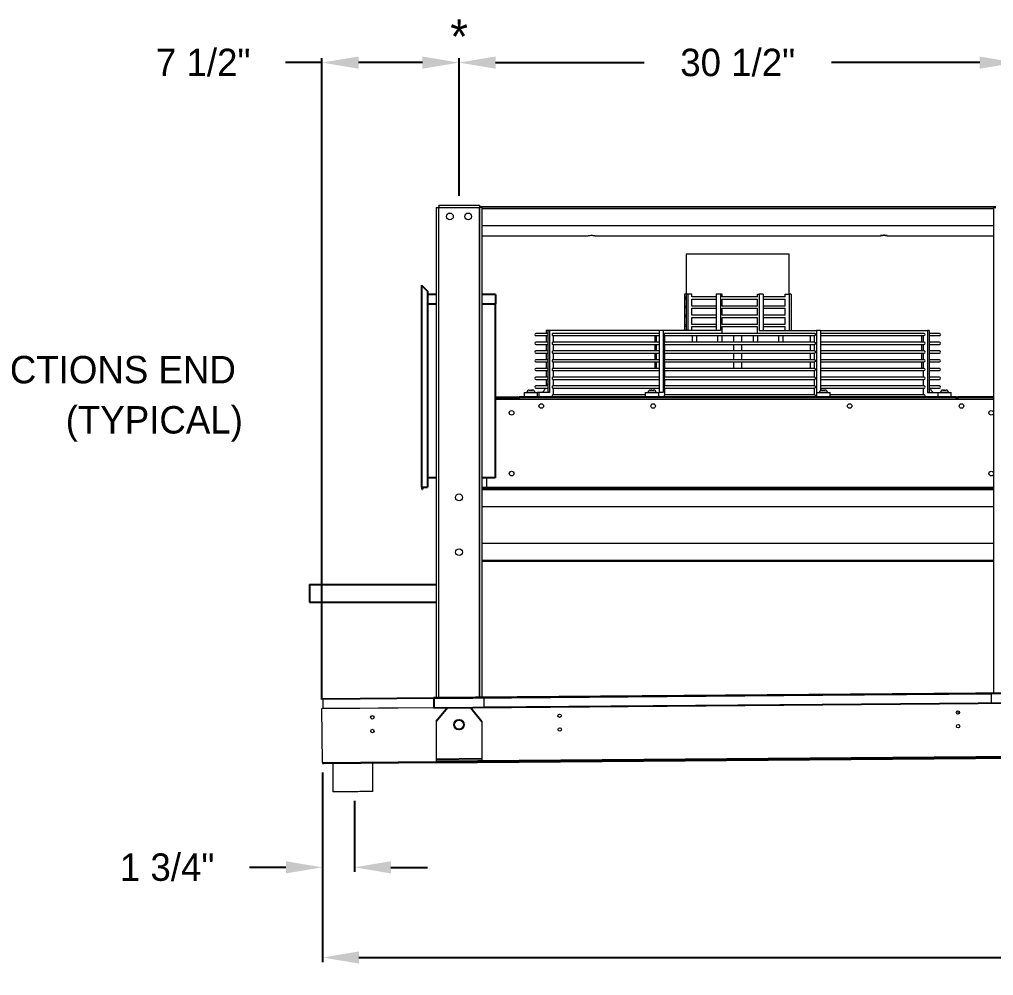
# Model space of a CAD drawing. Extents: x 6 to 271, y -23 to 146.
# Drawn here: x 101.2 to 154.5, y 37 to 89.3 of the extents above; entities that cross this region are included whole.
import ezdxf
from ezdxf.enums import TextEntityAlignment as Align

# ---------------------------------------------------------------- set-up
doc = ezdxf.new("R2010")
doc.units = 0
doc.header["$MEASUREMENT"] = 0
doc.layers.get('0').update_dxf_attribs({"linetype": 'CONTINUOUS'})
doc.layers.get('Defpoints').update_dxf_attribs({"linetype": 'CONTINUOUS'})
doc.dimstyles.get("Standard").update_dxf_attribs({"dimtxt": 1.5, "dimasz": 2, "dimexe": 0.25, "dimexo": 0.5, "dimgap": 0.75, "dimtad": 0, "dimtih": 1, "dimtoh": 1, "dimdec": 4, "dimzin": 0, "dimdsep": 46, "dimlunit": 5, "dimtxsty": 'STANDARD', "dimcen": 0.125, "dimclrd": 1, "dimclre": 1, "dimclrt": 1, "dimadec": 0, "dimazin": 0, "dimtfac": 1, "dimtdec": 4, "dimtofl": 0, "dimtmove": 0, "dimatfit": 3, "dimfxl": 1, "dimfrac": 2, "dimtolj": 1, "dimtzin": 0, "dimarcsym": 0})

# ---------------------------------------------------------------- blocks, each defined once
blk = doc.blocks.new('*D29')
at = {"color": 7, "lineweight": -2}
for p, q in [((125.207, 79.688), (125.207, 87.232)), ((127.207, 86.982), (135.332, 86.982)), ((153.707, 86.982), (145.582, 86.982)), ((155.707, 79.688), (155.707, 87.232))]:
    blk.add_line(p, q, dxfattribs=at)
at = {"color": 7}
for points in [[(127.207, 87.315), (127.207, 86.649), (125.207, 86.982)], [(153.707, 87.315), (153.707, 86.649), (155.707, 86.982)]]:
    blk.add_solid(points, dxfattribs=at)
at = {"layer": 'Defpoints', "color": 0}
for p in [(155.707, 86.982), (125.207, 79.188), (155.707, 79.188)]:
    blk.add_point(p, dxfattribs=at)
at = {"color": 7, "insert": (140.457, 86.982), "char_height": 1.5, "attachment_point": 5}
blk.add_mtext('\\A1;30 1/2"', dxfattribs=at)
blk = doc.blocks.new('*D33')
at = {"color": 7, "lineweight": -2}
for p, q in [((117.707, 86.982), (115.707, 86.982)), ((117.707, 52.126), (117.707, 87.232)), ((123.207, 86.982), (119.707, 86.982)), ((125.207, 79.688), (125.207, 87.232))]:
    blk.add_line(p, q, dxfattribs=at)
at = {"color": 7}
for points in [[(119.707, 87.315), (119.707, 86.649), (117.707, 86.982)], [(123.207, 87.315), (123.207, 86.649), (125.207, 86.982)]]:
    blk.add_solid(points, dxfattribs=at)
at = {"layer": 'Defpoints', "color": 0}
for p in [(125.207, 86.982), (125.207, 79.188), (117.707, 51.626)]:
    blk.add_point(p, dxfattribs=at)
at = {"color": 7, "insert": (111.207, 86.982), "char_height": 1.5, "attachment_point": 5}
blk.add_mtext('\\A1;7 1/2"', dxfattribs=at)
blk = doc.blocks.new('*D34')
at = {"color": 7, "lineweight": -2}
for p, q in [((252.728, 49.242), (252.728, 37.751)), ((117.732, 48.126), (117.732, 37.751)), ((119.732, 38.001), (182.23, 38.001)), ((250.728, 38.001), (188.23, 38.001))]:
    blk.add_line(p, q, dxfattribs=at)
at = {"color": 7}
for points in [[(119.732, 38.334), (119.732, 37.668), (117.732, 38.001)], [(250.728, 38.334), (250.728, 37.668), (252.728, 38.001)]]:
    blk.add_solid(points, dxfattribs=at)
at = {"layer": 'Defpoints', "color": 0}
for p in [(252.728, 49.742), (117.732, 48.626), (252.728, 38.001)]:
    blk.add_point(p, dxfattribs=at)
at = {"color": 7, "insert": (185.23, 38.001), "char_height": 1.5, "attachment_point": 5}
blk.add_mtext('\\A1;135"', dxfattribs=at)
blk = doc.blocks.new('*D35')
at = {"color": 7, "lineweight": -2}
for p, q in [((117.732, 47.626), (117.732, 42.688)), ((119.479, 46.578), (119.479, 42.688)), ((115.732, 42.938), (113.732, 42.938)), ((121.479, 42.938), (123.479, 42.938))]:
    blk.add_line(p, q, dxfattribs=at)
at = {"color": 7}
for points in [[(115.732, 43.272), (115.732, 42.605), (117.732, 42.938)], [(121.479, 43.272), (121.479, 42.605), (119.479, 42.938)]]:
    blk.add_solid(points, dxfattribs=at)
at = {"layer": 'Defpoints', "color": 0}
for p in [(117.732, 48.126), (119.479, 47.078), (117.732, 42.938)]:
    blk.add_point(p, dxfattribs=at)
at = {"color": 7, "insert": (109.232, 42.938), "char_height": 1.5, "attachment_point": 5}
blk.add_mtext('\\A1;1 3/4"', dxfattribs=at)

msp = doc.modelspace()

# ---------------------------------------------------------------- linework, layer by layer
at = {"color": 7, "linetype": 'Continuous', "lineweight": 15}
for p, q in [((123.9571, 79.0522), (123.9571, 52.234)), ((123.9571, 79.0522), (124.0916, 79.0522)), ((124.0916, 79.0522), (124.0916, 52.23512)), ((124.0926, 79.0522), (124.0916, 79.0522)), ((124.0926, 79.1877), (124.0926, 79.0532)), ((124.0926, 79.1877), (126.3216, 79.1877)), ((124.0926, 79.0532), (126.3216, 79.0532)), ((124.0926, 79.0522), (124.0926, 79.0532)), ((124.0926, 79.0522), (126.3216, 79.0522)), ((124.0926, 52.23513), (124.0926, 79.0522)), ((126.3216, 79.1877), (126.3216, 79.0532)), ((126.3216, 79.10391), (154.5926, 79.10391)), ((126.3216, 79.0522), (126.3216, 79.0532)), ((126.3226, 79.0522), (126.3216, 79.0522)), ((126.3216, 52.25359), (126.3216, 79.0522)), ((126.4571, 79.0522), (126.3226, 79.0522)), ((126.3226, 79.0522), (126.3226, 52.2536)), ((126.4571, 79.0522), (126.4571, 52.25471)), ((126.4571, 78.9992), (154.4571, 78.9992)), ((154.4571, 79.0522), (154.5916, 79.0522)), ((154.4571, 79.0522), (154.4571, 52.48666)), ((126.4571, 78.07045), (154.4571, 78.07045)), ((126.4571, 77.50837), (132.2696, 77.50837)), ((132.6446, 77.50837), (148.2696, 77.50837)), ((148.6446, 77.50837), (154.4571, 77.50837)), ((141.5334, 76.4987), (137.6446, 76.4987)), ((143.2696, 76.4987), (141.5334, 76.4987)), ((137.53988, 74.3077), (137.53988, 72.3127)), ((137.63326, 74.3077), (137.53988, 74.3077)), ((137.72663, 74.3077), (137.63326, 74.3077)), ((137.63326, 74.3077), (137.63326, 72.3127)), ((137.72663, 74.3077), (137.72663, 72.3127)), ((137.95206, 74.3077), (137.72663, 74.3077)), ((137.95206, 74.15688), (137.95206, 74.3077)), ((139.28743, 74.15781), (137.95206, 74.15781)), ((139.51285, 74.3077), (139.28743, 74.3077)), ((139.28743, 74.3077), (139.28743, 72.3127)), ((139.51285, 74.3077), (139.51285, 72.3127)), ((139.60623, 74.3077), (139.51285, 74.3077)), ((139.60623, 74.15688), (139.60623, 74.3077)), ((141.5334, 74.15781), (139.60623, 74.15781)), ((141.5334, 74.15781), (141.5334, 74.3077)), ((141.5334, 74.3077), (141.62677, 74.3077)), ((141.62677, 74.3077), (141.62677, 72.3127)), ((141.8522, 74.3077), (141.62677, 74.3077)), ((141.8522, 74.3077), (141.8522, 72.3127)), ((143.05551, 74.15781), (141.8522, 74.15781)), ((143.05551, 74.15781), (143.05551, 74.3077)), ((143.05551, 74.3077), (143.28093, 74.3077)), ((143.28093, 74.3077), (143.28093, 72.3127)), ((143.37431, 74.3077), (143.28093, 74.3077)), ((143.37431, 74.3077), (143.37431, 72.3127)), ((137.95206, 73.65688), (137.95206, 74.03875)), ((137.95206, 74.03781), (139.28743, 74.03781)), ((139.28743, 73.65781), (137.95206, 73.65781)), ((139.60623, 73.65688), (139.60623, 74.03875)), ((139.60623, 74.03781), (141.5334, 74.03781)), ((141.5334, 73.65781), (139.60623, 73.65781)), ((141.5334, 73.65781), (141.5334, 74.03781)), ((141.8522, 74.03781), (143.05551, 74.03781)), ((143.05551, 73.65781), (141.8522, 73.65781)), ((143.05551, 73.65781), (143.05551, 74.03781)), ((137.95206, 73.15688), (137.95206, 73.53875)), ((137.95206, 73.53781), (139.28743, 73.53781)), ((139.28743, 73.15781), (137.95206, 73.15781)), ((137.95206, 72.65688), (137.95206, 73.03875)), ((137.95206, 73.03781), (139.28743, 73.03781)), ((139.60623, 73.15688), (139.60623, 73.53875)), ((139.60623, 73.53781), (141.5334, 73.53781)), ((141.5334, 73.15781), (139.60623, 73.15781)), ((139.60623, 72.65688), (139.60623, 73.03875)), ((139.60623, 73.03781), (141.5334, 73.03781)), ((141.5334, 73.15781), (141.5334, 73.53781)), ((141.5334, 72.65781), (141.5334, 73.03781)), ((141.8522, 73.53781), (143.05551, 73.53781)), ((143.05551, 73.15781), (141.8522, 73.15781)), ((141.8522, 73.03781), (143.05551, 73.03781)), ((143.05551, 73.15781), (143.05551, 73.53781)), ((143.05551, 72.65781), (143.05551, 73.03781)), ((139.28743, 72.65781), (137.95206, 72.65781)), ((137.95206, 72.3127), (137.95206, 72.53875)), ((137.95206, 72.53781), (139.28743, 72.53781)), ((141.5334, 72.65781), (139.60623, 72.65781)), ((139.60623, 72.15781), (139.60623, 72.53875)), ((139.60623, 72.53781), (141.5334, 72.53781)), ((141.5334, 72.15781), (141.5334, 72.53781)), ((143.05551, 72.65781), (141.8522, 72.65781)), ((141.8522, 72.53781), (143.05551, 72.53781)), ((143.05551, 72.3127), (143.05551, 72.53781)), ((130.06345, 72.15781), (129.41698, 72.15781)), ((129.41698, 72.03781), (130.06345, 72.03781)), ((129.97008, 72.3127), (129.97008, 72.15781)), ((130.06345, 72.3127), (129.97008, 72.3127)), ((129.97008, 72.03781), (129.97008, 71.67915)), ((130.15683, 72.3127), (130.06345, 72.3127)), ((130.06345, 72.3127), (130.06345, 68.9317)), ((130.15683, 72.3127), (130.15683, 68.9317)), ((136.15191, 72.3127), (130.15683, 72.3127)), ((130.35323, 72.03781), (136.15191, 72.03781)), ((136.15191, 72.15781), (130.3533, 72.15781)), ((130.38225, 71.67915), (130.38225, 72.03781)), ((135.92648, 72.03781), (135.92648, 71.67915)), ((136.01986, 71.67915), (136.01986, 72.03781)), ((136.37734, 72.3127), (136.15191, 72.3127)), ((136.15191, 72.3127), (136.15191, 68.9317)), ((136.37734, 72.3127), (136.37734, 68.9317)), ((139.51285, 72.3127), (136.37734, 72.3127)), ((136.45868, 72.03781), (144.68197, 72.03781)), ((144.68197, 72.15781), (136.45882, 72.15781)), ((136.47071, 71.67915), (136.47071, 72.03781)), ((141.62677, 72.3127), (144.76229, 72.3127)), ((144.44348, 71.67915), (144.44348, 72.03781)), ((144.66891, 71.67915), (144.66891, 72.03781)), ((144.76229, 72.3127), (144.76229, 68.9317)), ((144.98771, 72.3127), (144.76229, 72.3127)), ((144.98771, 72.3127), (144.98771, 69.03979)), ((144.98771, 72.3127), (150.85074, 72.3127)), ((150.65683, 72.15781), (144.98771, 72.15781)), ((144.98771, 72.03781), (150.65683, 72.03781)), ((150.53194, 71.67915), (150.53194, 72.03781)), ((150.62531, 71.67915), (150.62531, 72.03781)), ((150.85074, 72.3127), (150.85074, 68.9317)), ((150.94412, 72.3127), (150.85074, 72.3127)), ((150.94412, 72.3127), (150.94412, 68.9317)), ((151.49721, 72.15781), (150.94412, 72.15781)), ((150.94412, 72.03781), (151.49721, 72.03781)), ((130.06345, 71.67915), (129.41698, 71.67915)), ((129.41698, 71.55915), (130.06345, 71.55915)), ((129.97008, 71.55915), (129.97008, 71.20048)), ((130.35323, 71.55915), (136.15191, 71.55915)), ((136.15191, 71.67915), (130.3533, 71.67915)), ((130.38225, 71.20048), (130.38225, 71.55915)), ((135.92648, 71.55915), (135.92648, 71.20048)), ((136.01986, 71.20048), (136.01986, 71.55915)), ((136.45868, 71.55915), (144.68197, 71.55915)), ((144.68197, 71.67915), (136.45882, 71.67915)), ((136.47071, 71.20048), (136.47071, 71.55915)), ((144.44348, 71.20048), (144.44348, 71.55915)), ((144.66891, 71.20048), (144.66891, 71.55915)), ((150.65683, 71.67915), (144.98771, 71.67915)), ((144.98771, 71.55915), (150.65683, 71.55915)), ((150.53194, 71.20048), (150.53194, 71.55915)), ((150.62531, 71.20048), (150.62531, 71.55915)), ((151.49721, 71.67915), (150.94412, 71.67915)), ((150.94412, 71.55915), (151.49721, 71.55915)), ((130.06345, 71.20048), (129.41698, 71.20048)), ((129.41698, 71.08048), (130.06345, 71.08048)), ((129.97008, 71.08048), (129.97008, 70.72182)), ((130.35323, 71.08048), (136.15191, 71.08048)), ((136.15191, 71.20048), (130.3533, 71.20048)), ((130.38225, 70.72182), (130.38225, 71.08048)), ((135.92648, 71.08048), (135.92648, 70.72182)), ((136.01986, 70.72182), (136.01986, 71.08048)), ((136.45868, 71.08048), (144.68197, 71.08048)), ((144.68197, 71.20048), (136.45882, 71.20048)), ((136.47071, 70.72182), (136.47071, 71.08048)), ((144.44348, 70.72182), (144.44348, 71.08048)), ((144.66891, 70.72182), (144.66891, 71.08048)), ((150.65683, 71.20048), (144.98771, 71.20048)), ((144.98771, 71.08048), (150.65683, 71.08048)), ((150.53194, 70.72182), (150.53194, 71.08048)), ((150.62531, 70.72182), (150.62531, 71.08048)), ((151.49721, 71.20048), (150.94412, 71.20048)), ((150.94412, 71.08048), (151.49721, 71.08048)), ((130.06345, 70.72182), (129.41698, 70.72182)), ((129.41698, 70.60182), (130.06345, 70.60182)), ((129.97008, 70.60182), (129.97008, 70.24315)), ((130.35323, 70.60182), (136.15191, 70.60182)), ((136.15191, 70.72182), (130.3533, 70.72182)), ((130.38225, 70.24315), (130.38225, 70.60182)), ((135.92648, 70.60182), (135.92648, 70.24315)), ((136.01986, 70.24315), (136.01986, 70.60182)), ((136.45868, 70.60182), (144.68197, 70.60182)), ((144.68197, 70.72182), (136.45882, 70.72182)), ((136.47071, 70.24315), (136.47071, 70.60182)), ((144.44348, 70.24315), (144.44348, 70.60182)), ((144.66891, 70.24315), (144.66891, 70.60182)), ((150.65683, 70.72182), (144.98771, 70.72182)), ((144.98771, 70.60182), (150.65683, 70.60182)), ((150.53194, 70.24315), (150.53194, 70.60182)), ((150.62531, 70.24315), (150.62531, 70.60182)), ((151.49721, 70.72182), (150.94412, 70.72182)), ((150.94412, 70.60182), (151.49721, 70.60182)), ((130.06345, 70.24315), (129.41698, 70.24315)), ((129.41698, 70.12315), (130.06345, 70.12315)), ((129.97008, 70.12315), (129.97008, 69.76448)), ((130.35323, 70.12315), (136.15191, 70.12315)), ((136.15191, 70.24315), (130.3533, 70.24315)), ((130.38225, 69.76448), (130.38225, 70.12315)), ((136.45868, 70.12315), (144.68197, 70.12315)), ((144.68197, 70.24315), (136.45882, 70.24315)), ((136.47071, 69.76448), (136.47071, 70.12315)), ((144.66891, 69.76448), (144.66891, 70.12315)), ((150.65683, 70.24315), (144.98771, 70.24315)), ((144.98771, 70.12315), (150.65683, 70.12315)), ((150.62531, 69.76448), (150.62531, 70.12315)), ((151.49721, 70.24315), (150.94412, 70.24315)), ((150.94412, 70.12315), (151.49721, 70.12315)), ((130.06345, 69.76448), (129.41698, 69.76448)), ((129.41698, 69.64448), (130.06345, 69.64448)), ((129.97008, 69.64448), (129.97008, 69.28582)), ((130.35323, 69.64448), (136.15191, 69.64448)), ((136.15191, 69.76448), (130.3533, 69.76448)), ((130.38225, 69.28582), (130.38225, 69.64448)), ((136.45868, 69.64448), (144.68197, 69.64448)), ((144.68197, 69.76448), (136.45882, 69.76448)), ((136.47071, 69.28582), (136.47071, 69.64448)), ((144.66891, 69.28582), (144.66891, 69.64448)), ((150.65683, 69.76448), (144.98771, 69.76448)), ((144.98771, 69.64448), (150.65683, 69.64448)), ((150.62531, 69.28582), (150.62531, 69.64448)), ((151.49721, 69.76448), (150.94412, 69.76448)), ((150.94412, 69.64448), (151.49721, 69.64448)), ((128.77057, 68.9317), (128.79866, 68.9317)), ((128.79866, 68.9317), (129.50857, 68.9317)), ((129.35832, 68.9327), (128.92082, 68.9327)), ((129.04482, 69.0567), (129.04497, 69.0567)), ((129.04771, 69.0567), (129.04497, 69.0567)), ((129.04771, 69.0567), (129.05821, 69.0567)), ((129.06889, 69.0567), (129.05821, 69.0567)), ((129.06889, 69.0567), (129.14493, 69.0567)), ((129.15649, 69.0567), (129.14493, 69.0567)), ((129.16277, 69.0567), (129.15649, 69.0567)), ((129.16277, 69.0567), (129.18813, 69.0567)), ((129.20267, 69.0567), (129.18813, 69.0567)), ((129.20267, 69.0567), (129.23432, 69.0567)), ((130.06345, 69.28582), (129.41698, 69.28582)), ((129.41698, 69.16582), (130.06345, 69.16582)), ((129.57386, 68.9317), (129.50857, 68.9317)), ((129.57386, 68.9317), (129.57386, 68.6877)), ((130.15683, 68.9317), (129.57386, 68.9317)), ((130.35323, 69.16582), (136.15191, 69.16582)), ((136.15191, 69.28582), (130.3533, 69.28582)), ((135.40022, 68.80715), (130.3533, 68.80715)), ((130.38225, 68.80715), (130.38225, 69.16582)), ((135.40022, 68.9317), (135.42831, 68.9317)), ((135.42831, 68.9317), (136.13823, 68.9317)), ((135.98798, 68.9327), (135.55047, 68.9327)), ((135.67448, 69.0567), (135.70612, 69.0567)), ((135.72067, 69.0567), (135.70612, 69.0567)), ((135.72067, 69.0567), (135.74603, 69.0567)), ((135.75231, 69.0567), (135.74603, 69.0567)), ((135.76387, 69.0567), (135.75231, 69.0567)), ((135.76387, 69.0567), (135.8399, 69.0567)), ((135.85059, 69.0567), (135.8399, 69.0567)), ((135.85059, 69.0567), (135.86109, 69.0567)), ((135.86383, 69.0567), (135.86109, 69.0567)), ((135.86383, 69.0567), (135.86398, 69.0567)), ((136.37734, 68.9317), (136.13823, 68.9317)), ((136.45868, 69.16582), (144.68197, 69.16582)), ((144.68197, 69.28582), (136.45882, 69.28582)), ((144.68197, 68.80715), (136.45882, 68.80715)), ((136.47071, 68.80715), (136.47071, 69.16582)), ((144.66891, 68.80715), (144.66891, 69.16582)), ((144.76229, 68.9317), (144.77597, 68.9317)), ((144.77597, 68.9317), (144.80406, 68.9317)), ((144.80406, 68.9317), (145.51397, 68.9317)), ((144.94287, 68.9327), (144.92622, 68.9327)), ((145.36372, 68.9327), (144.94287, 68.9327)), ((150.65683, 69.28582), (144.98771, 69.28582)), ((144.98771, 69.16582), (150.65683, 69.16582)), ((145.05022, 69.0567), (145.05037, 69.0567)), ((145.0531, 69.0567), (145.05037, 69.0567)), ((145.0531, 69.0567), (145.06361, 69.0567)), ((145.07429, 69.0567), (145.06361, 69.0567)), ((145.07429, 69.0567), (145.15033, 69.0567)), ((145.16188, 69.0567), (145.15033, 69.0567)), ((145.16816, 69.0567), (145.16188, 69.0567)), ((145.16816, 69.0567), (145.19353, 69.0567)), ((145.20807, 69.0567), (145.19353, 69.0567)), ((145.20807, 69.0567), (145.23972, 69.0567)), ((150.65683, 68.80715), (145.51397, 68.80715)), ((150.62531, 68.80715), (150.62531, 69.16582)), ((150.85074, 68.9317), (151.40562, 68.9317)), ((151.49721, 69.28582), (150.94412, 69.28582)), ((150.94412, 69.16582), (151.49721, 69.16582)), ((151.40562, 68.9317), (151.43371, 68.9317)), ((151.43371, 68.9317), (152.14362, 68.9317)), ((151.69091, 68.9327), (151.55587, 68.9327)), ((151.67987, 69.0567), (151.71152, 69.0567)), ((151.99337, 68.9327), (151.69091, 68.9327)), ((151.72606, 69.0567), (151.71152, 69.0567)), ((151.72606, 69.0567), (151.75143, 69.0567)), ((151.75771, 69.0567), (151.75143, 69.0567)), ((151.76926, 69.0567), (151.75771, 69.0567)), ((151.76926, 69.0567), (151.8453, 69.0567)), ((151.85598, 69.0567), (151.8453, 69.0567)), ((151.85598, 69.0567), (151.86649, 69.0567)), ((151.86922, 69.0567), (151.86649, 69.0567)), ((151.86922, 69.0567), (151.86937, 69.0567)), ((127.17724, 68.6877), (128.4061, 68.6877)), ((127.17724, 68.6367), (128.4061, 68.6367)), ((127.17724, 68.5627), (154.4571, 68.5627)), ((128.4061, 68.6877), (128.4061, 68.6367)), ((128.4061, 68.6367), (128.4061, 68.5627)), ((128.4071, 68.6367), (128.4071, 68.5627)), ((128.4571, 68.6367), (128.4071, 68.6367)), ((128.4571, 68.6389), (128.4571, 68.5627)), ((128.5049, 68.6389), (128.4571, 68.6389)), ((128.5049, 68.6389), (128.5049, 68.5627)), ((152.4083, 68.6877), (128.5059, 68.6877)), ((128.5059, 68.6877), (128.5059, 68.6389)), ((152.4083, 68.6389), (128.5059, 68.6389)), ((128.5059, 68.6389), (128.5059, 68.5627)), ((152.4083, 68.6877), (152.4083, 68.6389)), ((152.4083, 68.6389), (152.4083, 68.5627)), ((152.4093, 68.6389), (152.4571, 68.6389)), ((152.4093, 68.5627), (152.4093, 68.6389)), ((152.4571, 68.5627), (152.4571, 68.6389)), ((152.5071, 68.6367), (152.4571, 68.6367)), ((152.5071, 68.6367), (152.5071, 68.5627)), ((152.5081, 68.6367), (152.5081, 68.6877)), ((154.4571, 68.6877), (152.5081, 68.6877)), ((152.5081, 68.5627), (152.5081, 68.6367)), ((154.4571, 68.6367), (152.5081, 68.6367)), ((126.7071, 64.25375), (126.7071, 63.7387)), ((126.4571, 63.7377), (126.7061, 63.7377)), ((126.4571, 63.6877), (154.4571, 63.6877)), ((126.4571, 63.6242), (154.4571, 63.6242)), ((126.7061, 63.7377), (126.7061, 63.6877)), ((126.7071, 63.7387), (126.7071, 63.7377)), ((126.7071, 63.7387), (154.4571, 63.7387)), ((126.7071, 63.7377), (126.7071, 63.6877)), ((126.7071, 63.7377), (154.4571, 63.7377)), ((126.4571, 62.6877), (154.4571, 62.6877)), ((126.4571, 60.6877), (154.4571, 60.6877)), ((126.4571, 59.7512), (154.4571, 59.7512)), ((126.4571, 59.6877), (154.4571, 59.6877)), ((126.57745, 52.25566), (154.3265, 52.485)), ((126.57745, 52.25566), (126.57782, 52.21147)), ((126.57782, 52.21147), (154.32687, 52.4408)), ((154.32687, 52.4408), (154.3265, 52.485)), ((154.32687, 52.4408), (154.3311, 51.92909)), ((117.76525, 52.18283), (123.82755, 52.23293)), ((117.76525, 52.18283), (117.76562, 52.13863)), ((117.76562, 52.13863), (123.82791, 52.18874)), ((117.76985, 51.62692), (117.76562, 52.13863)), ((123.82791, 52.18874), (123.82755, 52.23293)), ((123.82791, 52.18874), (123.83214, 51.67702)), ((126.4571, 51.69801), (154.4571, 51.92942)), ((126.58204, 51.69975), (126.57782, 52.21147)), ((154.3311, 51.92909), (126.58204, 51.69975)), ((117.70735, 51.6257), (123.9571, 51.67735)), ((117.73173, 48.6768), (117.70735, 51.6257)), ((123.83214, 51.67702), (117.76985, 51.62692)), ((152.48772, 51.50431), (152.53572, 51.32308)), ((123.9571, 50.92128), (123.9571, 48.70762)), ((126.4571, 50.92128), (126.4571, 48.74861)), ((117.73173, 48.6768), (123.9571, 48.72825)), ((117.73173, 48.6768), (117.73215, 48.6258)), ((117.73215, 48.6258), (117.78315, 48.62622)), ((117.78315, 48.62622), (123.9571, 48.67725)), ((126.4571, 48.74891), (154.4571, 48.98032)), ((126.4571, 48.69791), (154.4571, 48.92932))]:
    msp.add_line(p, q, dxfattribs=at)
at = {"color": 7, "ltscale": 7}
for p, q in [((123.14599, 74.8002), (123.14599, 63.7377)), ((123.14599, 74.8002), (123.47744, 74.46874)), ((123.47744, 74.46874), (123.47744, 63.7377)), ((123.9571, 74.285), (123.47744, 74.285)), ((127.20849, 74.285), (126.4571, 74.285)), ((127.20849, 74.285), (127.20849, 73.785)), ((123.47744, 73.785), (123.9571, 73.785)), ((126.4571, 73.785), (127.20849, 73.785)), ((127.17724, 73.785), (127.17724, 64.25375)), ((123.9571, 64.25375), (123.47744, 64.25375)), ((127.17724, 64.25375), (126.4571, 64.25375)), ((123.14599, 63.7377), (123.47744, 63.7377)), ((123.17724, 63.7377), (123.17724, 63.62875)), ((123.17724, 63.62875), (123.20849, 63.62875)), ((123.20849, 63.7377), (123.20849, 63.62875))]:
    msp.add_line(p, q, dxfattribs=at)
at = {"color": 7}
for p, q in [((117.01991, 58.42562), (123.9571, 58.42562)), ((117.01991, 58.42562), (117.01991, 57.4462)), ((117.01991, 57.4462), (123.9571, 57.4462)), ((123.82755, 52.23293), (247.5733, 53.258)), ((247.57368, 53.21147), (123.82793, 52.1864)), ((123.83214, 51.67632), (247.4571, 52.69805)), ((123.82793, 52.1864), (123.83214, 51.67632)), ((124.56764, 51.66703), (123.9571, 50.92128)), ((125.84655, 51.66703), (126.4571, 50.92128)), ((247.4571, 49.74894), (123.9571, 48.72825)), ((123.9571, 48.67725), (247.4571, 49.69794)), ((126.4571, 48.87361), (123.9571, 48.83262)), ((123.9571, 48.72825), (123.9571, 48.67725)), ((123.9571, 48.70762), (123.9571, 48.65661))]:
    msp.add_line(p, q, dxfattribs=at)
at = {"color": 7, "linetype": 'Continuous', "lineweight": 15, "flags": 128}
for points in [[(132.2696, 77.50837), (132.27719, 77.51443), (132.29936, 77.51999), (132.33431, 77.52461), (132.37921, 77.52792), (132.43041, 77.52964), (132.48378, 77.52964), (132.53499, 77.52792), (132.57988, 77.52461), (132.61483, 77.51999), (132.637, 77.51443), (132.6446, 77.50837)], [(132.6446, 77.50837), (132.63693, 77.51442), (132.63182, 77.51614)], [(148.2696, 77.50837), (148.27719, 77.51443), (148.29936, 77.51999), (148.33431, 77.52461), (148.37921, 77.52792), (148.43041, 77.52964), (148.48378, 77.52964), (148.53499, 77.52792), (148.57988, 77.52461), (148.61483, 77.51999), (148.637, 77.51443), (148.6446, 77.50837)], [(148.6446, 77.50837), (148.63693, 77.51442), (148.61473, 77.51997), (148.57978, 77.52459), (148.53491, 77.52789), (148.48375, 77.52961), (148.43044, 77.52961), (148.37928, 77.52789), (148.33441, 77.52459), (148.29946, 77.51997), (148.27726, 77.51442), (148.2696, 77.50837)], [(144.68197, 72.15781), (144.68202, 72.15781), (144.6913, 72.15264), (144.69898, 72.13811), (144.70376, 72.11671), (144.70482, 72.09208), (144.70199, 72.06844), (144.69574, 72.0498), (144.68714, 72.03935), (144.68197, 72.03781)], [(144.68197, 71.67915), (144.68622, 71.67811), (144.69459, 71.66927), (144.701, 71.6527), (144.70448, 71.63094), (144.70448, 71.60736), (144.701, 71.5856), (144.69459, 71.56902), (144.68622, 71.56019), (144.68197, 71.55915)], [(144.68197, 71.20048), (144.68622, 71.19944), (144.69459, 71.19061), (144.701, 71.17403), (144.70448, 71.15227), (144.70448, 71.12869), (144.701, 71.10693), (144.69459, 71.09036), (144.68622, 71.08152), (144.68197, 71.08048)], [(144.68197, 70.72182), (144.68622, 70.72078), (144.69459, 70.71194), (144.701, 70.69537), (144.70448, 70.67361), (144.70448, 70.65003), (144.701, 70.62827), (144.69459, 70.61169), (144.68622, 70.60285), (144.68197, 70.60182)], [(144.68197, 70.24315), (144.68622, 70.24211), (144.69459, 70.23328), (144.701, 70.2167), (144.70448, 70.19494), (144.70448, 70.17136), (144.701, 70.1496), (144.69459, 70.13302), (144.68622, 70.12419), (144.68197, 70.12315)], [(130.06345, 69.43062), (130.0249, 69.31437), (130.01293, 69.28582)], [(144.68197, 69.76448), (144.68622, 69.76345), (144.69459, 69.75461), (144.701, 69.73803), (144.70448, 69.71627), (144.70448, 69.6927), (144.701, 69.67094), (144.69459, 69.65436), (144.68622, 69.64552), (144.68197, 69.64448)], [(144.68197, 69.28582), (144.68622, 69.28478), (144.69459, 69.27594), (144.701, 69.25937), (144.70448, 69.23761), (144.70448, 69.21403), (144.701, 69.19227), (144.69459, 69.17569), (144.68622, 69.16686), (144.68197, 69.16582)], [(144.68197, 68.80715), (144.68648, 68.80598), (144.69492, 68.79671), (144.70129, 68.77955), (144.7046, 68.75726), (144.70431, 68.73335), (144.70291, 68.72257)], [(119.66357, 47.07921), (119.54083, 47.07819), (119.41626, 47.07717), (119.2915, 47.07613), (119.16817, 47.07511), (119.04788, 47.07412), (118.9322, 47.07316), (118.82263, 47.07226), (118.7206, 47.07142), (118.62745, 47.07065), (118.54439, 47.06996), (118.47249, 47.06937), (118.41271, 47.06887), (118.36581, 47.06848), (118.33241, 47.06821), (118.31294, 47.06805), (118.30754, 47.068)], [(120.49496, 47.08608), (120.49213, 47.08606), (120.47606, 47.08592), (120.44598, 47.08568), (120.40227, 47.08531), (120.34552, 47.08484), (120.27645, 47.08427), (120.19597, 47.08361), (120.10514, 47.08286), (120.00513, 47.08203), (119.89725, 47.08114), (119.7829, 47.08019), (119.66357, 47.07921)]]:
    msp.add_lwpolyline(points, dxfattribs=at)
at = {"color": 7, "linetype": 'Continuous', "lineweight": 15}
for centre, radius in [((124.7071, 78.5627), 0.1875), ((125.7071, 78.5627), 0.1875), ((129.7071, 68.1877), 0.125), ((135.8321, 68.1877), 0.125), ((146.5821, 68.1877), 0.125), ((152.7071, 68.1877), 0.125), ((128.0821, 67.8127), 0.125), ((154.3321, 67.8127), 0.125), ((128.0821, 64.4887), 0.125), ((154.3321, 64.4887), 0.125), ((125.2071, 63.1877), 0.1875), ((125.2071, 60.1877), 0.1875), ((120.46139, 51.14844), 0.09375), ((130.71104, 51.23315), 0.09375), ((152.5103, 51.41332), 0.09375), ((152.5165, 50.66334), 0.09375), ((120.46759, 50.39847), 0.09375), ((130.71724, 50.48318), 0.09375)]:
    msp.add_circle(centre, radius, dxfattribs=at)
at = {"color": 7}
msp.add_circle((125.2071, 50.7456), 0.26853, dxfattribs=at)
at = {"color": 7, "linetype": 'Continuous', "lineweight": 15}
for centre, radius, start, end in [((137.6446, 74.09781), 0.06, 100.892283, 259.107717), ((137.6446, 73.59781), 0.06, 100.892283, 259.107717), ((137.6446, 73.09781), 0.06, 100.892283, 259.107717), ((137.6446, 72.59781), 0.06, 100.892283, 259.107717), ((129.41698, 72.09781), 0.06, 90, 270), ((150.65366, 72.09781), 0.06008, 273.02723, 86.97277), ((151.49721, 72.09781), 0.06, 270, 90), ((129.41698, 71.61915), 0.06, 90, 270), ((150.65354, 71.61915), 0.06009, 273.144589, 86.855411), ((151.49721, 71.61915), 0.06, 270, 90), ((129.41698, 71.14048), 0.06, 90, 270), ((150.65354, 71.14048), 0.06009, 273.143027, 86.856973), ((151.49721, 71.14048), 0.06, 270, 90), ((129.41698, 70.66182), 0.06, 90, 270), ((150.65354, 70.66182), 0.06009, 273.144589, 86.855411), ((151.49721, 70.66182), 0.06, 270, 90), ((129.41698, 70.18315), 0.06, 90, 270), ((150.65354, 70.18315), 0.06009, 273.143027, 86.856973), ((151.49721, 70.18315), 0.06, 270, 90), ((129.41698, 69.70448), 0.06, 90, 270), ((150.65354, 69.70448), 0.06009, 273.144589, 86.855411), ((151.49721, 69.70448), 0.06, 270, 90), ((129.04482, 68.9327), 0.124, 90, 180), ((129.23432, 68.9327), 0.124, 0, 90), ((129.41698, 69.22582), 0.06, 90, 270), ((129.0968, 69.6867), 1, 310.97463, 328.608789), ((135.67448, 68.9327), 0.124, 90, 180), ((135.86398, 68.9327), 0.124, 0, 90), ((145.05022, 68.9327), 0.124, 90, 180), ((145.23972, 68.9327), 0.124, 0, 90), ((150.65354, 69.22582), 0.06009, 273.144589, 86.855411), ((150.65335, 68.74766), 0.05959, 335.102132, 86.645675), ((151.8174, 69.6867), 1, 211.391211, 229.02537), ((151.49721, 69.22582), 0.06, 270, 90), ((151.67987, 68.9327), 0.124, 90, 180), ((151.86937, 68.9327), 0.124, 0, 90), ((128.4061, 68.6367), 0.051, 0, 90), ((128.4061, 68.6367), 0.001, 0, 90), ((128.5059, 68.6389), 0.0488, 90, 180), ((128.5059, 68.6389), 0.001, 90, 180), ((152.4083, 68.6389), 0.0488, 360, 90), ((152.4083, 68.6389), 0.001, 0, 90), ((152.5081, 68.6367), 0.051, 90, 180), ((152.5081, 68.6367), 0.001, 90, 180), ((126.7061, 63.7387), 0.001, 270, 0), ((154.22491, 51.92803), 0.10619, 0.189668, 0.571094), ((117.76279, 51.62652), 0.00707, 357.511695, 3.248437), ((123.84283, 51.67674), 0.0107, 178.486995, 182.273767), ((126.57499, 51.69935), 0.00706, 357.51201, 3.248752)]:
    msp.add_arc(centre, radius, start, end, dxfattribs=at)
for points in [[(154.5926, 79.0627), (126.3216, 79.0627)], [(126.4571, 77.50795), (132.2696, 77.50795)], [(132.6446, 77.50795), (148.2696, 77.50795)], [(148.6446, 77.50795), (154.4571, 77.50795)], [(137.6446, 76.4987), (137.6446, 74.3077)], [(143.2696, 74.3077), (143.2696, 76.4987)], [(137.96696, 72.03781), (137.96696, 71.67915)], [(138.21697, 71.67915), (138.21697, 72.03781)], [(139.35243, 72.03781), (139.35243, 71.67915)], [(139.60243, 71.67915), (139.60243, 72.03781)], [(140.2306, 72.03781), (140.2306, 71.67915)], [(140.6836, 71.67915), (140.6836, 72.03781)], [(141.31177, 72.03781), (141.31177, 71.67915)], [(141.56177, 71.67915), (141.56177, 72.03781)], [(142.69723, 72.03781), (142.69723, 71.67915)], [(142.94723, 71.67915), (142.94723, 72.03781)], [(140.2306, 71.55915), (140.2306, 71.20048)], [(140.6836, 71.20048), (140.6836, 71.55915)], [(140.2306, 71.08048), (140.2306, 70.72182)], [(140.6836, 70.72182), (140.6836, 71.08048)], [(140.2306, 70.60182), (140.2306, 70.24315)], [(140.6836, 70.24315), (140.6836, 70.60182)], [(128.77057, 68.9317), (128.77057, 68.6877)], [(128.92082, 68.9327), (128.92082, 68.9317)], [(129.04497, 69.0567), (129.041, 69.05663)], [(129.041, 69.05663), (129.04771, 69.0567)], [(129.05821, 69.0567), (129.06492, 69.05663)], [(129.06492, 69.05663), (129.06889, 69.0567)], [(129.14493, 69.0567), (129.14658, 69.05663)], [(129.14658, 69.05663), (129.16277, 69.0567)], [(129.18813, 69.0567), (129.20432, 69.05663)], [(129.20432, 69.05663), (129.20267, 69.0567)], [(129.35832, 68.9317), (129.35832, 68.9327)], [(129.50857, 68.6877), (129.50857, 68.9317)], [(135.40022, 68.9317), (135.40022, 68.6877)], [(135.55047, 68.9327), (135.55047, 68.9317)], [(135.70612, 69.0567), (135.70448, 69.05663)], [(135.70448, 69.05663), (135.72067, 69.0567)], [(135.74603, 69.0567), (135.76222, 69.05663)], [(135.76222, 69.05663), (135.76387, 69.0567)], [(135.8399, 69.0567), (135.84388, 69.05663)], [(135.84388, 69.05663), (135.85059, 69.0567)], [(135.86109, 69.0567), (135.8678, 69.05663)], [(135.8678, 69.05663), (135.86383, 69.0567)], [(135.98798, 68.9317), (135.98798, 68.9327)], [(136.13823, 68.6877), (136.13823, 68.9317)], [(144.77597, 68.9317), (144.77597, 68.6877)], [(144.92622, 68.9327), (144.92622, 68.9317)], [(145.05037, 69.0567), (145.04639, 69.05663)], [(145.04639, 69.05663), (145.0531, 69.0567)], [(145.06361, 69.0567), (145.07032, 69.05663)], [(145.07032, 69.05663), (145.07429, 69.0567)], [(145.15033, 69.0567), (145.15197, 69.05663)], [(145.15197, 69.05663), (145.16816, 69.0567)], [(145.19353, 69.0567), (145.20972, 69.05663)], [(145.20972, 69.05663), (145.20807, 69.0567)], [(145.36372, 68.9317), (145.36372, 68.9327)], [(145.51397, 68.6877), (145.51397, 68.9317)], [(151.40562, 68.9317), (151.40562, 68.6877)], [(151.55587, 68.9327), (151.55587, 68.9317)], [(151.71152, 69.0567), (151.70987, 69.05663)], [(151.70987, 69.05663), (151.72606, 69.0567)], [(151.75143, 69.0567), (151.76762, 69.05663)], [(151.76762, 69.05663), (151.76926, 69.0567)], [(151.8453, 69.0567), (151.84928, 69.05663)], [(151.84928, 69.05663), (151.85598, 69.0567)], [(151.86649, 69.0567), (151.87319, 69.05663)], [(151.87319, 69.05663), (151.86922, 69.0567)], [(151.99337, 68.9317), (151.99337, 68.9327)], [(152.14362, 68.6877), (152.14362, 68.9317)], [(118.29463, 48.63045), (118.30754, 47.068)], [(120.49496, 47.08608), (120.48205, 48.64853)]]:
    msp.add_open_spline(points, degree=1, dxfattribs=at)
for points, knots in [([(130.35927, 72.1566), (130.35608, 72.15714), (130.34672, 72.15872), (130.33114, 72.1539), (130.31519, 72.14309), (130.30349, 72.12684), (130.29742, 72.10741), (130.29763, 72.08687), (130.30411, 72.06761), (130.31613, 72.05161), (130.33229, 72.04133), (130.34647, 72.03691), (130.35432, 72.03828), (130.35601, 72.03857)], [0, 0, 0, 0, 0.05278553, 0.15493277, 0.25708035, 0.35921325, 0.46132341, 0.56340661, 0.66548339, 0.76756733, 0.8696724, 0.9718144, 1, 1, 1, 1]), ([(136.46125, 72.15707), (136.46094, 72.15728), (136.45814, 72.1592), (136.45249, 72.15639), (136.4454, 72.14825), (136.43976, 72.13377), (136.43627, 72.11542), (136.4353, 72.09503), (136.43697, 72.07499), (136.44109, 72.05743), (136.44719, 72.04476), (136.45345, 72.03805), (136.45744, 72.0385), (136.45884, 72.03866)], [0, 0, 0, 0, 0.01291758, 0.11640423, 0.21988361, 0.32335614, 0.42679932, 0.53022529, 0.63363382, 0.73704946, 0.84047647, 0.94392563, 1, 1, 1, 1]), ([(130.35927, 71.67793), (130.35608, 71.67847), (130.34672, 71.68005), (130.33114, 71.67523), (130.31519, 71.66442), (130.30349, 71.64817), (130.29742, 71.62875), (130.29763, 71.6082), (130.30411, 71.58894), (130.31613, 71.57294), (130.33229, 71.56266), (130.34647, 71.55825), (130.35432, 71.55961), (130.35601, 71.5599)], [0, 0, 0, 0, 0.05278607, 0.15493452, 0.25708195, 0.35921469, 0.46131905, 0.56340804, 0.66548466, 0.76756384, 0.86967185, 0.97181369, 1, 1, 1, 1]), ([(136.46125, 71.6784), (136.46094, 71.67861), (136.45814, 71.68053), (136.45249, 71.67772), (136.4454, 71.66959), (136.43976, 71.65511), (136.43627, 71.63675), (136.4353, 71.61636), (136.43697, 71.59632), (136.44109, 71.57877), (136.44719, 71.56609), (136.45345, 71.55938), (136.45744, 71.55984), (136.45884, 71.56)], [0, 0, 0, 0, 0.0129176, 0.1164044, 0.21988647, 0.32335494, 0.42680367, 0.53022381, 0.63363837, 0.73704904, 0.8404762, 0.9439255, 1, 1, 1, 1]), ([(130.35932, 71.19933), (130.35532, 71.19985), (130.34512, 71.20117), (130.32896, 71.19554), (130.31344, 71.18395), (130.3024, 71.16719), (130.29709, 71.1475), (130.29811, 71.12698), (130.30534, 71.10804), (130.31798, 71.09259), (130.33453, 71.08316), (130.34809, 71.07935), (130.35511, 71.0808), (130.35602, 71.08099)], [0, 0, 0, 0, 0.06580175, 0.16794742, 0.27008942, 0.37220207, 0.4743002, 0.57637218, 0.6784457, 0.78052914, 0.88262943, 0.98474512, 1, 1, 1, 1]), ([(136.46128, 71.19927), (136.45976, 71.19982), (136.45568, 71.20129), (136.44908, 71.19607), (136.44256, 71.18485), (136.43785, 71.16834), (136.4355, 71.14878), (136.43575, 71.12824), (136.43859, 71.10915), (136.4437, 71.09339), (136.45048, 71.08365), (136.45589, 71.07949), (136.45863, 71.08065), (136.45883, 71.08073)], [0, 0, 0, 0, 0.0611685, 0.16461798, 0.26805542, 0.37147815, 0.47487802, 0.5782554, 0.68162613, 0.78500491, 0.88841069, 0.99183682, 1, 1, 1, 1]), ([(130.35932, 70.72067), (130.35532, 70.72118), (130.34512, 70.7225), (130.32896, 70.71687), (130.31344, 70.70529), (130.3024, 70.68853), (130.29709, 70.66883), (130.29811, 70.64832), (130.30534, 70.62938), (130.31798, 70.61392), (130.33453, 70.6045), (130.34809, 70.60068), (130.35511, 70.60214), (130.35602, 70.60232)], [0, 0, 0, 0, 0.06580186, 0.16794931, 0.27009147, 0.37220428, 0.47429686, 0.57637495, 0.67844863, 0.7805278, 0.88262825, 0.9847451, 1, 1, 1, 1]), ([(136.46128, 70.7206), (136.45976, 70.72115), (136.45568, 70.72262), (136.44908, 70.7174), (136.44256, 70.70619), (136.43785, 70.68968), (136.4355, 70.67011), (136.43575, 70.64958), (136.43859, 70.63048), (136.4437, 70.61472), (136.45048, 70.60499), (136.45589, 70.60082), (136.45863, 70.60198), (136.45883, 70.60206)], [0, 0, 0, 0, 0.06116898, 0.16461993, 0.26805733, 0.37148001, 0.4748741, 0.57825746, 0.68162815, 0.78500689, 0.8884096, 0.99183683, 1, 1, 1, 1]), ([(130.35932, 70.242), (130.35532, 70.24252), (130.34512, 70.24384), (130.32896, 70.23821), (130.31344, 70.22662), (130.3024, 70.20986), (130.29709, 70.19017), (130.29811, 70.16965), (130.30534, 70.15071), (130.31798, 70.13526), (130.33453, 70.12583), (130.34809, 70.12202), (130.35511, 70.12347), (130.35602, 70.12366)], [0, 0, 0, 0, 0.06580175, 0.16794742, 0.27008942, 0.37220207, 0.4743002, 0.57637218, 0.6784457, 0.78052914, 0.88262943, 0.98474512, 1, 1, 1, 1]), ([(136.46128, 70.24194), (136.45976, 70.24249), (136.45568, 70.24396), (136.44908, 70.23873), (136.44256, 70.22752), (136.43785, 70.21101), (136.4355, 70.19144), (136.43575, 70.17091), (136.43859, 70.15181), (136.4437, 70.13606), (136.45048, 70.12632), (136.45589, 70.12216), (136.45863, 70.12331), (136.45883, 70.1234)], [0, 0, 0, 0, 0.0611685, 0.16461798, 0.26805542, 0.37147815, 0.47487802, 0.5782554, 0.68162613, 0.78500491, 0.88841069, 0.99183682, 1, 1, 1, 1]), ([(130.35927, 69.76327), (130.35608, 69.76381), (130.34672, 69.76539), (130.33114, 69.76057), (130.31519, 69.74976), (130.30349, 69.73351), (130.29742, 69.71408), (130.29763, 69.69354), (130.30411, 69.67428), (130.31613, 69.65828), (130.33229, 69.648), (130.34647, 69.64359), (130.35432, 69.64495), (130.35601, 69.64524)], [0, 0, 0, 0, 0.0527856, 0.15493436, 0.25707889, 0.35921662, 0.46132129, 0.56341058, 0.66548751, 0.767567, 0.86967221, 0.97181436, 1, 1, 1, 1]), ([(136.46125, 69.76374), (136.46094, 69.76395), (136.45814, 69.76587), (136.45249, 69.76306), (136.4454, 69.75492), (136.43976, 69.74045), (136.43627, 69.72209), (136.4353, 69.7017), (136.43697, 69.68166), (136.44109, 69.66411), (136.44719, 69.65143), (136.45345, 69.64472), (136.45744, 69.64517), (136.45884, 69.64533)], [0, 0, 0, 0, 0.0129176, 0.1164044, 0.21988647, 0.32335494, 0.42680367, 0.53022381, 0.63363837, 0.73704904, 0.8404762, 0.9439255, 1, 1, 1, 1]), ([(130.35933, 68.80602), (130.35525, 68.80653), (130.34495, 68.80782), (130.32873, 68.8021), (130.31328, 68.79043), (130.30228, 68.77362), (130.29711, 68.75393), (130.29786, 68.73617), (130.30136, 68.72623), (130.30265, 68.72257)], [0, 0, 0, 0, 0.10537974, 0.26576267, 0.4260822, 0.58640865, 0.74668361, 0.90692703, 1, 1, 1, 1]), ([(130.35927, 69.28461), (130.35608, 69.28514), (130.34672, 69.28672), (130.33114, 69.2819), (130.31519, 69.2711), (130.30349, 69.25485), (130.29742, 69.23542), (130.29763, 69.21488), (130.30411, 69.19561), (130.31613, 69.17961), (130.33229, 69.16933), (130.34647, 69.16492), (130.35432, 69.16628), (130.35601, 69.16658)], [0, 0, 0, 0, 0.05278554, 0.1549328, 0.25708041, 0.35921333, 0.4613207, 0.56340689, 0.66548369, 0.76756536, 0.86967199, 0.97181402, 1, 1, 1, 1]), ([(136.46125, 68.80594), (136.46018, 68.80646), (136.45657, 68.80821), (136.4503, 68.804), (136.44355, 68.79386), (136.43848, 68.77804), (136.43574, 68.7589), (136.43545, 68.73943), (136.43702, 68.72782), (136.43773, 68.72257)], [0, 0, 0, 0, 0.06751486, 0.22769079, 0.38785455, 0.54800102, 0.70811058, 0.86818506, 1, 1, 1, 1]), ([(136.46125, 69.28507), (136.46094, 69.28528), (136.45814, 69.2872), (136.45249, 69.28439), (136.4454, 69.27626), (136.43976, 69.26178), (136.43627, 69.24342), (136.4353, 69.22303), (136.43697, 69.203), (136.44109, 69.18544), (136.44719, 69.17276), (136.45345, 69.16605), (136.45744, 69.16651), (136.45884, 69.16667)], [0, 0, 0, 0, 0.01291757, 0.11640421, 0.21988484, 0.32335523, 0.42680109, 0.53022704, 0.63363554, 0.7370486, 0.84047748, 0.94392559, 1, 1, 1, 1])]:
    msp.add_open_spline(points, degree=3, knots=knots, dxfattribs=at)

# ---------------------------------------------------------------- texts
at = {"color": 7}
msp.add_text('*', height=1.87063, dxfattribs=at).set_placement((125.21147, 87.47306), align=Align.CENTER)
at = {"color": 7, "char_height": 1.5, "attachment_point": 1}
for s, insert in [('CONNECTIONS END', (93.38019, 70.92834)), ('(TYPICAL)', (103.68198, 68.18221))]:
    msp.add_mtext(s, dxfattribs=dict(at, insert=insert))

# ---------------------------------------------------------------- dimensions: what is measured, and where the dimension line sits
at = {"color": 7}
dim = msp.add_linear_dim(base=(125.207097, 86.982091), p1=(117.707354, 51.625697), p2=(125.207097, 79.187698), dimstyle='Standard', override={"dimpost": '"', "dimclrd": 7, "dimclre": 7, "dimclrt": 7}, dxfattribs=at)
dim.commit()
dim.dimension.update_dxf_attribs({"geometry": '*D33', "text_midpoint": (111.207354, 86.982091), "dimtype": 160})
for base, p1, p2, picture, middle in [((155.7071, 86.98209), (125.2071, 79.1877), (155.7071, 79.1877), '*D29', (140.4571, 86.98209)), ((252.72754, 38.00087), (117.73215, 48.6258), (252.72754, 49.7415), '*D34', (185.22984, 38.00087)), ((117.73215, 42.93834), (119.47854, 47.07768), (117.73215, 48.1258), '*D35', (109.23215, 42.93834))]:
    dim = msp.add_linear_dim(base=base, p1=p1, p2=p2, dimstyle='Standard', override={"dimpost": '"', "dimclrd": 7, "dimclre": 7, "dimclrt": 7}, dxfattribs=at)
    dim.commit()
    dim.dimension.update_dxf_attribs({"geometry": picture, "text_midpoint": middle})

doc.saveas('drawing.dxf')
